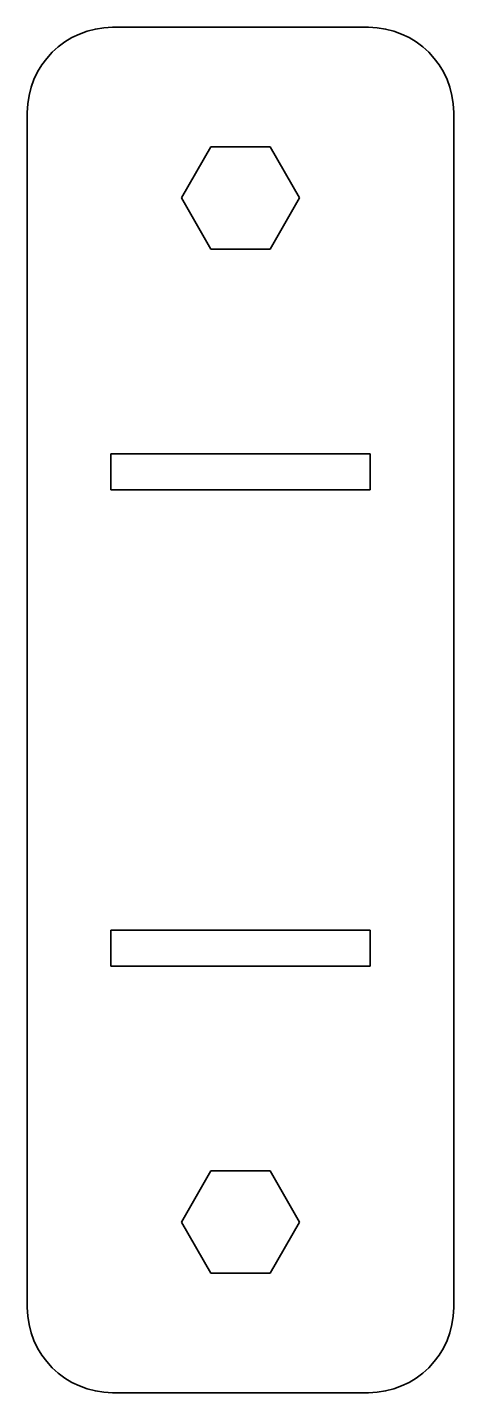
# Model space of a CAD drawing. Header units: millimetres. Extents: x 0 to 25, y 0 to 80.
import ezdxf

# ---------------------------------------------------------------- set-up
doc = ezdxf.new("R2010")
doc.units = ezdxf.units.MM
doc.layers.add('SIMUMAK Visible (ISO)', color=7, linetype='Continuous', lineweight=35)

# ---------------------------------------------------------------- blocks, each defined once
blk = doc.blocks.new('CDR-AU-30-CCCT-01_Sheet_5_CDR-AU-30-CCCT-01')
at = {"layer": 'SIMUMAK Visible (ISO)'}
for p, q in [((-7.5, 40), (7.5, 40)), ((-12.5, -35), (-12.5, 35)), ((12.5, 35), (12.5, -35)), ((-3.464, 30), (-1.732, 33)), ((-1.732, 33), (1.732, 33)), ((1.732, 33), (3.464, 30)), ((-1.732, 27), (-3.464, 30)), ((3.464, 30), (1.732, 27)), ((1.732, 27), (-1.732, 27)), ((-7.6, 12.9), (-7.6, 15)), ((-7.6, 15), (7.6, 15)), ((7.6, 15), (7.6, 12.9)), ((7.6, 12.9), (-7.6, 12.9)), ((-7.6, -15), (-7.6, -12.9)), ((-7.6, -12.9), (7.6, -12.9)), ((7.6, -12.9), (7.6, -15)), ((7.6, -15), (-7.6, -15)), ((-3.464, -30), (-1.732, -27)), ((-1.732, -27), (1.732, -27)), ((1.732, -27), (3.464, -30)), ((-1.732, -33), (-3.464, -30)), ((3.464, -30), (1.732, -33)), ((1.732, -33), (-1.732, -33)), ((7.5, -40), (-7.5, -40))]:
    blk.add_line(p, q, dxfattribs=at)
at = {"layer": 'SIMUMAK Visible (ISO)', "extrusion": (0, 0, -1)}
for centre, start, end in [((7.5, 35), 0, 90), ((-7.5, 35), 90, 180), ((7.5, -35), 270, 0), ((-7.5, -35), 180, 270)]:
    blk.add_arc(centre, 5, start, end, dxfattribs=at)

msp = doc.modelspace()

# ---------------------------------------------------------------- block references
msp.add_blockref('CDR-AU-30-CCCT-01_Sheet_5_CDR-AU-30-CCCT-01', (12.5, 40))

doc.saveas('drawing.dxf')
